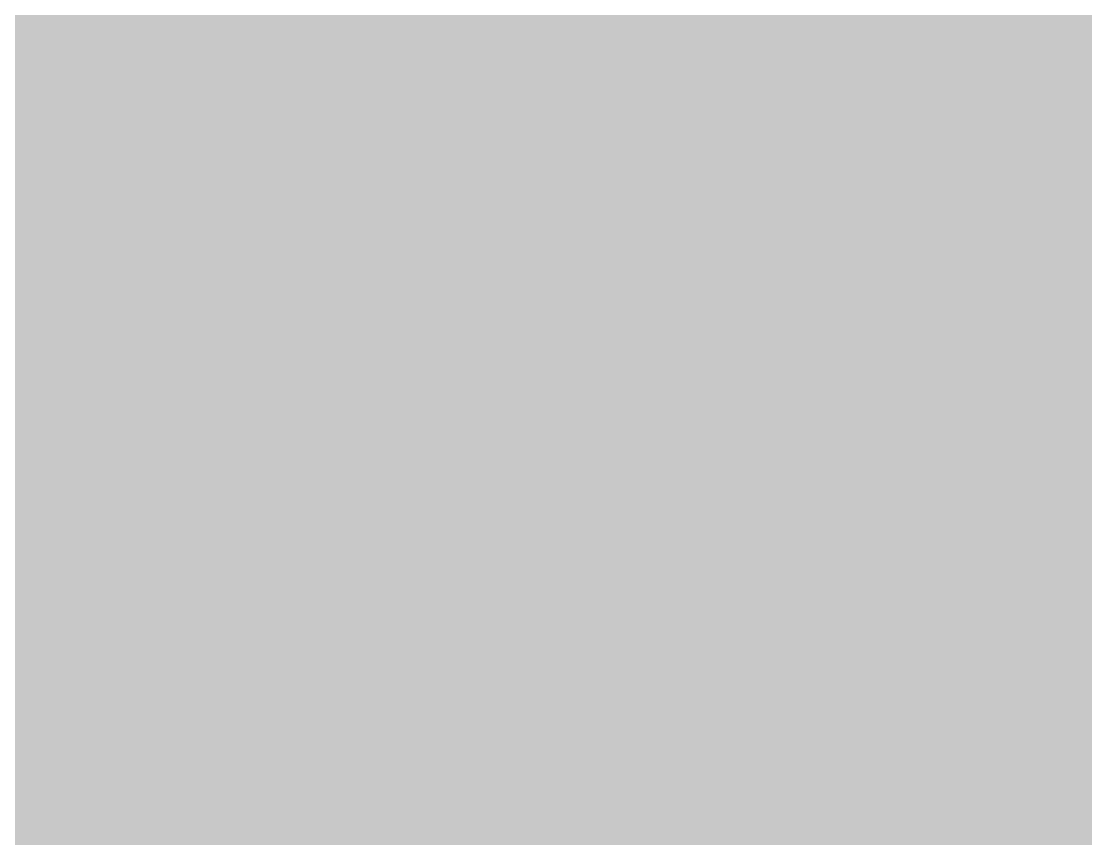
# Model space of a CAD drawing. Header units: inches. Extents: x -2 to 289, y -4 to 187.
# Drawn here: x 39.489 to 42.505, y 64.79 to 67.107 of the extents above; entities that cross this region are included whole.
import ezdxf

# ---------------------------------------------------------------- set-up
doc = ezdxf.new("R2010")
doc.units = ezdxf.units.IN
for name, color, linetype in [('Bottom Layer', 5, 'Continuous'), ('Top Layer', 1, 'Continuous'), ('Top Overlay', 2, 'Continuous'), ('Top Paste', 8, 'Continuous'), ('Top Solder', 216, 'Continuous')]:
    doc.layers.add(name, color=color, linetype=linetype)

# ---------------------------------------------------------------- blocks, each defined once
blk = doc.blocks.new('R___1206_18')
at = {"layer": 'Top Layer'}
blk.add_hatch(color=1, dxfattribs=at).paths.add_polyline_path([(0.508, 0.889), (2.032, 0.889), (2.032, -0.889), (0.508, -0.889)])
at = {"layer": 'Top Paste'}
blk.add_hatch(color=8, dxfattribs=at).paths.add_polyline_path([(0.508, 0.889), (2.032, 0.889), (2.032, -0.889), (0.508, -0.889)])
at = {"layer": 'Top Solder'}
blk.add_hatch(color=216, dxfattribs=at).paths.add_polyline_path([(0.4064, 0.9906), (2.1336, 0.9906), (2.1336, -0.9906), (0.4064, -0.9906)])
at = {"layer": 'Top Overlay', "const_width": 0.127}
for points in [[(2.1336, 0.9906), (-2.1336, 0.9906)], [(2.1336, 0.9906), (2.1336, -0.9906)], [(2.1336, -0.9906), (-2.1336, -0.9906)]]:
    blk.add_lwpolyline(points, dxfattribs=at)
at = {"layer": 'Top Overlay', "const_width": 0.0635}
for points in [[(2.10185, 0.9906, 1), (2.16535, 0.9906, 1)], [(2.10185, 0.9906, 1), (2.16535, 0.9906, 1)], [(2.10185, -0.9906, 1), (2.16535, -0.9906, 1)], [(2.10185, -0.9906, 1), (2.16535, -0.9906, 1)]]:
    blk.add_lwpolyline(points, format="xyb", close=True, dxfattribs=at)

msp = doc.modelspace()

# ---------------------------------------------------------------- hatches: boundary and pattern name
at = {"layer": 'Bottom Layer'}
h = msp.add_hatch(color=5, dxfattribs=at)
h.paths.add_polyline_path([(67.056, 93.5077), (66.8782, 93.4723), (66.7931, 93.6777), (66.5624, 94.023), (66.2688, 94.3166), (65.9235, 94.5473), (65.5399, 94.7062), (65.1326, 94.7872), (64.7174, 94.7872), (64.3101, 94.7062), (63.9265, 94.5473), (63.5813, 94.3166), (63.2876, 94.023), (63.0569, 93.6777), (62.898, 93.2941), (62.817, 92.8868), (62.817, 92.4716), (62.8387, 92.3628), (62.8029, 92.3192), (62.567, 91.8779), (62.4779, 91.5843), (62.2921, 91.5843), (62.203, 91.8779), (61.9672, 92.3192), (61.9314, 92.3628), (61.953, 92.4716), (61.953, 92.8868), (61.872, 93.2941), (61.7131, 93.6777), (61.4824, 94.023), (61.1888, 94.3166), (60.8435, 94.5473), (60.4599, 94.7062), (60.0526, 94.7872), (59.6374, 94.7872), (59.2301, 94.7062), (58.8465, 94.5473), (58.5013, 94.3166), (58.2076, 94.023), (57.9769, 93.6777), (57.818, 93.2941), (57.737, 92.8868), (57.737, 92.4716), (57.818, 92.0643), (57.9769, 91.6807), (58.2076, 91.3355), (58.5013, 91.0418), (58.8465, 90.8111), (59.2301, 90.6522), (59.6374, 90.5712), (60.0526, 90.5712), (60.4599, 90.6522), (60.6766, 90.742), (60.8545, 90.6232), (60.8545, 90.4113), (60.734, 90.4113), (60.734, 90.2131), (60.6446, 90.2013), (60.4593, 90.1245), (60.3001, 90.0024), (60.1779, 89.8432), (60.1011, 89.6578), (60.075, 89.4589), (60.075, 89.4588), (60.1011, 89.2599), (60.1779, 89.0745), (60.3001, 88.9153), (60.4592, 88.7932), (60.6446, 88.7164), (60.734, 88.7046), (60.734, 88.5063), (64.036, 88.5063), (64.036, 88.7046), (64.1254, 88.7164), (64.3108, 88.7932), (64.47, 88.9153), (64.5921, 89.0745), (64.6689, 89.2599), (64.6951, 89.4588), (64.6951, 89.4589), (64.6689, 89.6578), (64.5921, 89.8432), (64.47, 90.0024), (64.3108, 90.1245), (64.1254, 90.2013), (64.036, 90.2131), (64.036, 90.4113), (63.9156, 90.4113), (63.9156, 90.6232), (64.0934, 90.742), (64.3101, 90.6522), (64.7174, 90.5712), (65.1326, 90.5712), (65.5399, 90.6522), (65.9235, 90.8111), (66.2688, 91.0418), (66.5624, 91.3355), (66.7931, 91.6807), (66.8782, 91.8861), (67.056, 91.8508), (67.056, 52.2227), (32.5705, 52.2227), (32.5705, 62.0776), (32.5592, 62.1628), (32.5592, 63.0919), (32.5287, 63.324), (32.4391, 63.5402), (32.2966, 63.726), (32.1109, 63.8685), (31.8947, 63.958), (31.6626, 63.9886), (31.4305, 63.958), (31.2142, 63.8685), (31.0285, 63.726), (30.886, 63.5402), (30.7965, 63.324), (30.7659, 63.0919), (30.7659, 62.0888), (30.7771, 62.0036), (30.7771, 52.2227), (26.543, 52.2227), (26.543, 44.8818), (-1.052, 44.8818), (-1.052, 91.0793), (-0.8742, 91.1147), (-0.7919, 90.9158), (-0.5576, 90.51), (-0.2723, 90.1382), (0.059, 89.8069), (0.4307, 89.5217), (0.8365, 89.2874), (1.2694, 89.1081), (1.722, 88.9868), (2.1865, 88.9257), (2.6551, 88.9257), (3.1197, 88.9868), (3.5722, 89.1081), (4.0051, 89.2874), (4.4109, 89.5217), (4.7827, 89.8069), (5.114, 90.1382), (5.3992, 90.51), (5.6335, 90.9158), (5.8128, 91.3486), (5.9341, 91.8012), (5.9952, 92.2658), (5.9952, 92.7343), (5.9341, 93.1989), (5.8128, 93.6515), (5.6335, 94.0844), (5.3992, 94.4902), (5.114, 94.8619), (4.7827, 95.1932), (4.4109, 95.4785), (4.0051, 95.7127), (3.762, 95.8134), (3.7974, 95.9912), (67.056, 95.9912)])
h.paths.add_polyline_path([(63.6804, 86.1311), (63.6804, 86.1247), (50.0548, 86.1247), (49.8725, 86.1007), (49.7025, 86.0303), (49.5566, 85.9184), (49.4447, 85.7725), (49.3743, 85.6025), (49.3503, 85.4202), (49.3503, 84.4919), (49.2225, 84.4751), (49.0525, 84.4047), (48.9066, 84.2928), (48.9042, 84.2952), (48.6608, 83.9985), (48.4799, 83.6601), (48.3685, 83.2929), (48.3309, 82.911), (48.3343, 82.911), (48.3343, 81.0351), (48.1498, 81.0351), (48.1498, 79.1301), (51.4518, 79.1301), (51.4518, 81.0351), (50.7952, 81.0351), (50.7923, 81.0419), (50.7583, 81.3008), (50.7593, 81.309), (50.7593, 83.9065), (62.004, 83.9065), (62.004, 82.7607), (62.0009, 82.7532), (61.8566, 82.5651), (61.8509, 82.5607), (61.8416, 82.5514), (61.7194, 82.3922), (61.6426, 82.2069), (61.6165, 82.008), (61.6426, 81.809), (61.7194, 81.6237), (61.8416, 81.4645), (62.0007, 81.3423), (62.1861, 81.2656), (62.385, 81.2394), (62.5839, 81.2656), (62.7693, 81.3423), (62.9285, 81.4645), (62.9378, 81.4738), (62.9416, 81.47), (63.2496, 81.8453), (63.4759, 82.2687), (63.8342, 82.2687), (64.0604, 81.8453), (64.3684, 81.4701), (64.3722, 81.4738), (64.3816, 81.4645), (64.5407, 81.3423), (64.7261, 81.2656), (64.925, 81.2394), (65.1239, 81.2656), (65.3093, 81.3423), (65.4685, 81.4645), (65.5906, 81.6237), (65.6674, 81.809), (65.6936, 82.008), (65.6674, 82.2069), (65.5906, 82.3922), (65.4685, 82.5514), (65.4591, 82.5608), (65.4534, 82.5652), (65.3091, 82.7533), (65.306, 82.7607), (65.306, 84.1737), (65.1215, 84.1737), (65.1215, 84.6836), (65.1279, 84.6836), (65.0786, 85.0582), (64.934, 85.4073), (64.7039, 85.7071), (64.4042, 85.9372), (64.0551, 86.0818)], flags=0)
h.paths.add_polyline_path([(5.0292, 77.8362), (4.4911, 77.7939), (3.9663, 77.6679), (3.4677, 77.4613), (3.0075, 77.1793), (2.597, 76.8288), (2.2465, 76.4183), (1.9645, 75.9581), (1.7579, 75.4595), (1.6319, 74.9347), (1.5896, 74.3966), (1.5925, 74.3966), (1.5925, 62.8142), (1.6231, 62.5821), (1.7127, 62.3659), (1.8552, 62.1802), (2.0409, 62.0377), (2.2571, 61.9481), (2.4892, 61.9175), (2.7213, 61.9481), (2.9375, 62.0377), (3.1232, 62.1802), (3.2657, 62.3659), (3.3553, 62.5821), (3.3859, 62.8142), (3.3859, 74.3966), (3.3842, 74.4092), (3.4146, 74.7178), (3.5083, 75.0266), (3.6604, 75.3112), (3.8651, 75.5607), (4.1146, 75.7654), (4.3992, 75.9175), (4.708, 76.0112), (5.0166, 76.0416), (5.0292, 76.0399), (35.3822, 76.0399), (35.6143, 76.0705), (35.8305, 76.1601), (36.0162, 76.3026), (36.1587, 76.4883), (36.2483, 76.7045), (36.2789, 76.9366), (36.2483, 77.1687), (36.1587, 77.3849), (36.0162, 77.5706), (35.8305, 77.7131), (35.6143, 77.8027), (35.3822, 77.8333), (5.0292, 77.8333)], flags=0)

# ---------------------------------------------------------------- linework, layer by layer
at = {"layer": 'Top Layer', "const_width": 1.016}
for points in [[(41.8523, 65.8876), (41.8523, 68.326)], [(41.8523, 57.8717), (41.8523, 65.8876)]]:
    msp.add_lwpolyline(points, dxfattribs=at)
at = {"layer": 'Top Layer', "const_width": 0.508}
msp.add_lwpolyline([(41.5983, 65.8876, 1), (42.1063, 65.8876, 1)], format="xyb", close=True, dxfattribs=at)
msp.add_lwpolyline([(41.5983, 65.8876, 1), (42.1063, 65.8876, 1)], format="xyb", close=True, dxfattribs=at)

# ---------------------------------------------------------------- block references
at = {"rotation": 180}
msp.add_blockref('R___1206_18', (43.1223, 65.8876), dxfattribs=at)

doc.saveas('drawing.dxf')
